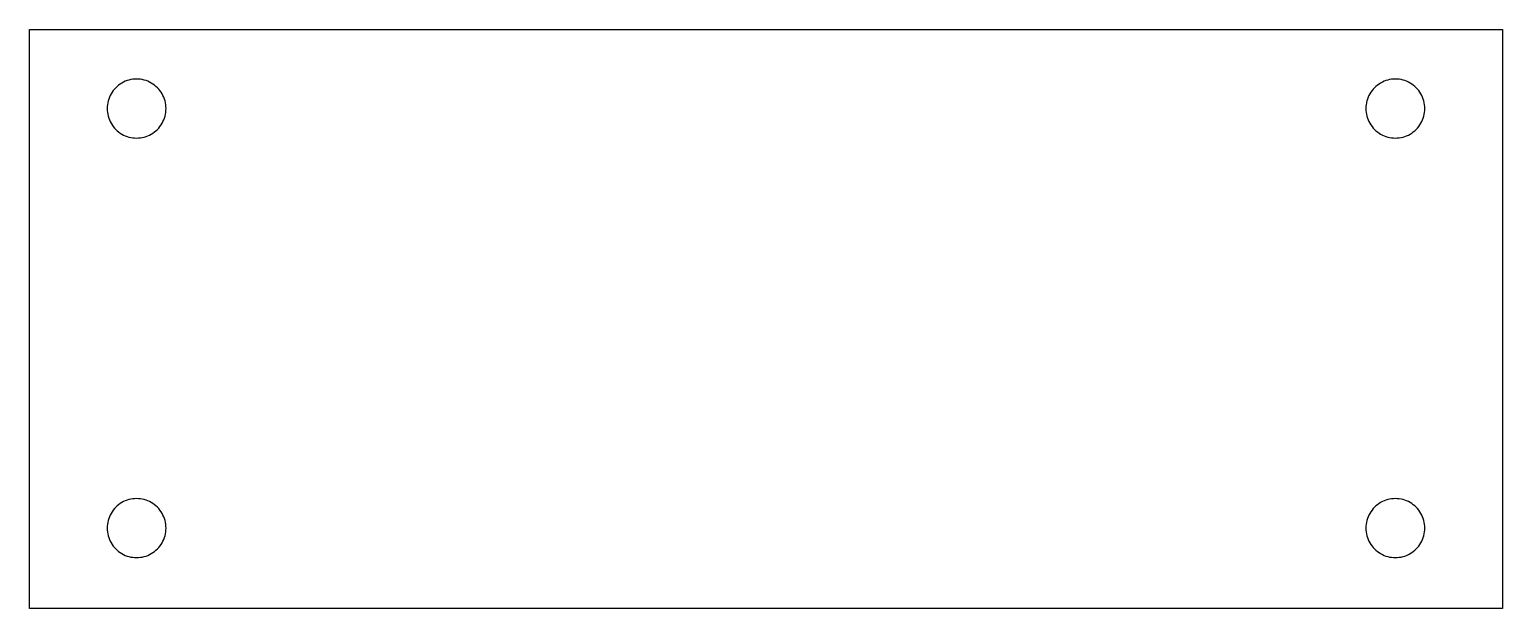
# Model space of a CAD drawing. Header units: millimetres. Extents: x 0 to 55, y -10.8 to 10.8.
import ezdxf

# ---------------------------------------------------------------- set-up
doc = ezdxf.new("R2010")
doc.units = ezdxf.units.MM

msp = doc.modelspace()

# ---------------------------------------------------------------- linework, layer by layer
for points in [[(0, -10.8), (0, 10.8), (55, 10.8), (55, -10.8)], [(5.0966, 7.7781), (5.099, 7.85), (5.0966, 7.9219), (5.0896, 7.9936), (5.0779, 8.0646), (5.0615, 8.1347), (5.0406, 8.2036), (5.0153, 8.271), (4.9856, 8.3365), (4.9516, 8.4), (4.9136, 8.4611), (4.8717, 8.5196), (4.826, 8.5753), (4.7768, 8.6278), (4.7243, 8.677), (4.6686, 8.7227), (4.6101, 8.7646), (4.549, 8.8026), (4.4855, 8.8366), (4.42, 8.8663), (4.3526, 8.8916), (4.2837, 8.9125), (4.2136, 8.9289), (4.1426, 8.9406), (4.0709, 8.9476), (3.999, 8.95), (3.9271, 8.9476), (3.8554, 8.9406), (3.7844, 8.9289), (3.7143, 8.9125), (3.6454, 8.8916), (3.578, 8.8663), (3.5125, 8.8366), (3.449, 8.8026), (3.3879, 8.7646), (3.3294, 8.7227), (3.2737, 8.677), (3.2212, 8.6278), (3.172, 8.5753), (3.1263, 8.5196), (3.0844, 8.4611), (3.0464, 8.4), (3.0124, 8.3365), (2.9827, 8.271), (2.9574, 8.2036), (2.9365, 8.1347), (2.9201, 8.0646), (2.9084, 7.9936), (2.9014, 7.9219), (2.899, 7.85), (2.9014, 7.7781), (2.9084, 7.7064), (2.9201, 7.6354), (2.9365, 7.5653), (2.9574, 7.4964), (2.9827, 7.429), (3.0124, 7.3635), (3.0464, 7.3), (3.0844, 7.2389), (3.1263, 7.1804), (3.172, 7.1247), (3.2212, 7.0722), (3.2737, 7.023), (3.3294, 6.9773), (3.3879, 6.9354), (3.449, 6.8974), (3.5125, 6.8634), (3.578, 6.8337), (3.6454, 6.8084), (3.7143, 6.7875), (3.7844, 6.7711), (3.8554, 6.7594), (3.9271, 6.7524), (3.999, 6.75), (4.0709, 6.7524), (4.1426, 6.7594), (4.2136, 6.7711), (4.2837, 6.7875), (4.3526, 6.8084), (4.42, 6.8337), (4.4855, 6.8634), (4.549, 6.8974), (4.6101, 6.9354), (4.6686, 6.9773), (4.7243, 7.023), (4.7768, 7.0722), (4.826, 7.1247), (4.8717, 7.1804), (4.9136, 7.2389), (4.9516, 7.3), (4.9856, 7.3635), (5.0153, 7.429), (5.0406, 7.4964), (5.0615, 7.5653), (5.0779, 7.6354), (5.0896, 7.7064)], [(52.0966, 7.7781), (52.099, 7.85), (52.0966, 7.9219), (52.0896, 7.9936), (52.0779, 8.0646), (52.0615, 8.1347), (52.0406, 8.2036), (52.0153, 8.271), (51.9856, 8.3365), (51.9516, 8.4), (51.9136, 8.4611), (51.8717, 8.5196), (51.826, 8.5753), (51.7768, 8.6278), (51.7243, 8.677), (51.6686, 8.7227), (51.6101, 8.7646), (51.549, 8.8026), (51.4855, 8.8366), (51.42, 8.8663), (51.3526, 8.8916), (51.2837, 8.9125), (51.2136, 8.9289), (51.1426, 8.9406), (51.0709, 8.9476), (50.999, 8.95), (50.9271, 8.9476), (50.8554, 8.9406), (50.7844, 8.9289), (50.7143, 8.9125), (50.6454, 8.8916), (50.578, 8.8663), (50.5125, 8.8366), (50.449, 8.8026), (50.3879, 8.7646), (50.3294, 8.7227), (50.2737, 8.677), (50.2212, 8.6278), (50.172, 8.5753), (50.1263, 8.5196), (50.0844, 8.4611), (50.0464, 8.4), (50.0124, 8.3365), (49.9827, 8.271), (49.9574, 8.2036), (49.9365, 8.1347), (49.9201, 8.0646), (49.9084, 7.9936), (49.9014, 7.9219), (49.899, 7.85), (49.9014, 7.7781), (49.9084, 7.7064), (49.9201, 7.6354), (49.9365, 7.5653), (49.9574, 7.4964), (49.9827, 7.429), (50.0124, 7.3635), (50.0464, 7.3), (50.0844, 7.2389), (50.1263, 7.1804), (50.172, 7.1247), (50.2212, 7.0722), (50.2737, 7.023), (50.3294, 6.9773), (50.3879, 6.9354), (50.449, 6.8974), (50.5125, 6.8634), (50.578, 6.8337), (50.6454, 6.8084), (50.7143, 6.7875), (50.7844, 6.7711), (50.8554, 6.7594), (50.9271, 6.7524), (50.999, 6.75), (51.0709, 6.7524), (51.1426, 6.7594), (51.2136, 6.7711), (51.2837, 6.7875), (51.3526, 6.8084), (51.42, 6.8337), (51.4855, 6.8634), (51.549, 6.8974), (51.6101, 6.9354), (51.6686, 6.9773), (51.7243, 7.023), (51.7768, 7.0722), (51.826, 7.1247), (51.8717, 7.1804), (51.9136, 7.2389), (51.9516, 7.3), (51.9856, 7.3635), (52.0153, 7.429), (52.0406, 7.4964), (52.0615, 7.5653), (52.0779, 7.6354), (52.0896, 7.7064)], [(5.0966, -7.8719), (5.099, -7.8), (5.0966, -7.7281), (5.0896, -7.6564), (5.0779, -7.5854), (5.0615, -7.5153), (5.0406, -7.4464), (5.0153, -7.379), (4.9856, -7.3135), (4.9516, -7.25), (4.9136, -7.1889), (4.8717, -7.1304), (4.826, -7.0747), (4.7768, -7.0222), (4.7243, -6.973), (4.6686, -6.9273), (4.6101, -6.8854), (4.549, -6.8474), (4.4855, -6.8134), (4.42, -6.7837), (4.3526, -6.7584), (4.2837, -6.7375), (4.2136, -6.7211), (4.1426, -6.7094), (4.0709, -6.7024), (3.999, -6.7), (3.9271, -6.7024), (3.8554, -6.7094), (3.7844, -6.7211), (3.7143, -6.7375), (3.6454, -6.7584), (3.578, -6.7837), (3.5125, -6.8134), (3.449, -6.8474), (3.3879, -6.8854), (3.3294, -6.9273), (3.2737, -6.973), (3.2212, -7.0222), (3.172, -7.0747), (3.1263, -7.1304), (3.0844, -7.1889), (3.0464, -7.25), (3.0124, -7.3135), (2.9827, -7.379), (2.9574, -7.4464), (2.9365, -7.5153), (2.9201, -7.5854), (2.9084, -7.6564), (2.9014, -7.7281), (2.899, -7.8), (2.9014, -7.8719), (2.9084, -7.9436), (2.9201, -8.0146), (2.9365, -8.0847), (2.9574, -8.1536), (2.9827, -8.221), (3.0124, -8.2865), (3.0464, -8.35), (3.0844, -8.4111), (3.1263, -8.4696), (3.172, -8.5253), (3.2212, -8.5778), (3.2737, -8.627), (3.3294, -8.6727), (3.3879, -8.7146), (3.449, -8.7526), (3.5125, -8.7866), (3.578, -8.8163), (3.6454, -8.8416), (3.7143, -8.8625), (3.7844, -8.8789), (3.8554, -8.8906), (3.9271, -8.8976), (3.999, -8.9), (4.0709, -8.8976), (4.1426, -8.8906), (4.2136, -8.8789), (4.2837, -8.8625), (4.3526, -8.8416), (4.42, -8.8163), (4.4855, -8.7866), (4.549, -8.7526), (4.6101, -8.7146), (4.6686, -8.6727), (4.7243, -8.627), (4.7768, -8.5778), (4.826, -8.5253), (4.8717, -8.4696), (4.9136, -8.4111), (4.9516, -8.35), (4.9856, -8.2865), (5.0153, -8.221), (5.0406, -8.1536), (5.0615, -8.0847), (5.0779, -8.0146), (5.0896, -7.9436)], [(52.0966, -7.8719), (52.099, -7.8), (52.0966, -7.7281), (52.0896, -7.6564), (52.0779, -7.5854), (52.0615, -7.5153), (52.0406, -7.4464), (52.0153, -7.379), (51.9856, -7.3135), (51.9516, -7.25), (51.9136, -7.1889), (51.8717, -7.1304), (51.826, -7.0747), (51.7768, -7.0222), (51.7243, -6.973), (51.6686, -6.9273), (51.6101, -6.8854), (51.549, -6.8474), (51.4855, -6.8134), (51.42, -6.7837), (51.3526, -6.7584), (51.2837, -6.7375), (51.2136, -6.7211), (51.1426, -6.7094), (51.0709, -6.7024), (50.999, -6.7), (50.9271, -6.7024), (50.8554, -6.7094), (50.7844, -6.7211), (50.7143, -6.7375), (50.6454, -6.7584), (50.578, -6.7837), (50.5125, -6.8134), (50.449, -6.8474), (50.3879, -6.8854), (50.3294, -6.9273), (50.2737, -6.973), (50.2212, -7.0222), (50.172, -7.0747), (50.1263, -7.1304), (50.0844, -7.1889), (50.0464, -7.25), (50.0124, -7.3135), (49.9827, -7.379), (49.9574, -7.4464), (49.9365, -7.5153), (49.9201, -7.5854), (49.9084, -7.6564), (49.9014, -7.7281), (49.899, -7.8), (49.9014, -7.8719), (49.9084, -7.9436), (49.9201, -8.0146), (49.9365, -8.0847), (49.9574, -8.1536), (49.9827, -8.221), (50.0124, -8.2865), (50.0464, -8.35), (50.0844, -8.4111), (50.1263, -8.4696), (50.172, -8.5253), (50.2212, -8.5778), (50.2737, -8.627), (50.3294, -8.6727), (50.3879, -8.7146), (50.449, -8.7526), (50.5125, -8.7866), (50.578, -8.8163), (50.6454, -8.8416), (50.7143, -8.8625), (50.7844, -8.8789), (50.8554, -8.8906), (50.9271, -8.8976), (50.999, -8.9), (51.0709, -8.8976), (51.1426, -8.8906), (51.2136, -8.8789), (51.2837, -8.8625), (51.3526, -8.8416), (51.42, -8.8163), (51.4855, -8.7866), (51.549, -8.7526), (51.6101, -8.7146), (51.6686, -8.6727), (51.7243, -8.627), (51.7768, -8.5778), (51.826, -8.5253), (51.8717, -8.4696), (51.9136, -8.4111), (51.9516, -8.35), (51.9856, -8.2865), (52.0153, -8.221), (52.0406, -8.1536), (52.0615, -8.0847), (52.0779, -8.0146), (52.0896, -7.9436)]]:
    msp.add_lwpolyline(points, close=True)

doc.saveas('drawing.dxf')
